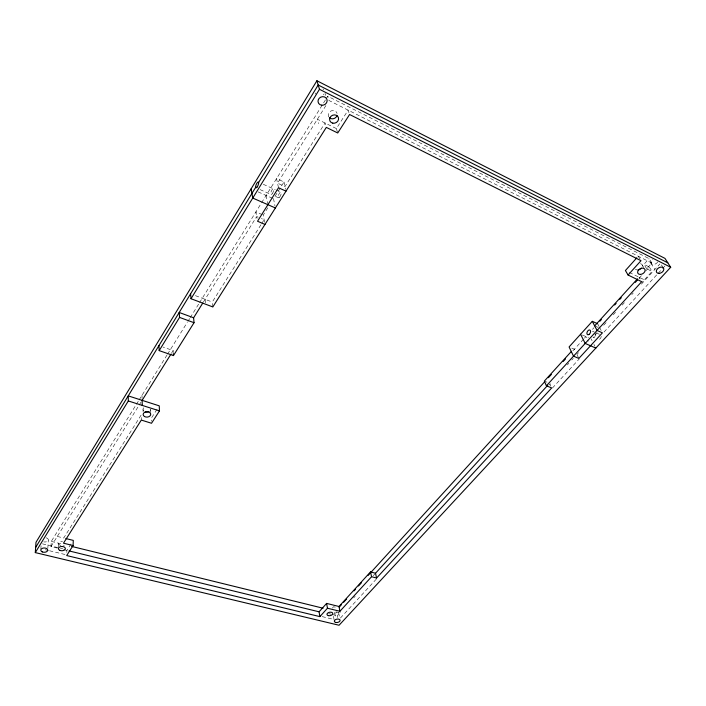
<?xml version="1.0" encoding="UTF-8"?>
<svg xmlns="http://www.w3.org/2000/svg" width="706" height="706" viewBox="0 0 706 706"><rect width="100%" height="100%" fill="white"/><g stroke="black" fill="none" stroke-linecap="round" stroke-linejoin="round"><path stroke-width="0.53" stroke-dasharray="3.53 2.65" d="M66.814 552.454L66.893 550.398L71.544 543.126M58.519 547.353L58.722 543.232M57.354 548.077L51 546.523L51.273 541.405L138.491 400.946M47.831 548.244L48.308 540.011M40.869 548.941L41.063 545.844M139.073 400.011L166.978 355.092M167.551 354.156L187.311 322.333M187.893 321.398L189.64 318.591M190.223 317.656L198.942 303.615M199.516 302.68L261.008 203.663M261.573 202.746L322.465 104.682M323.569 102.917L325.642 99.581M326.154 98.743L327.708 96.245L649.105 258.652L651.867 263.073L646.696 268.757L652.079 271.439L642.16 282.259M51 546.523L138.641 405.932M139.223 405.006L140.962 402.208M171.426 353.353L173.146 350.582L162.998 347.043M203.381 302.089L256.71 216.548L260.417 218.136M325.907 105.547L277.52 183.163L285.012 186.534L325.016 122.985L326.313 127.398M267.821 207.793L263.259 215.074L264.979 224.429M278.491 187.77L276.567 178.609L284.015 181.98L273.522 198.704L274.969 205.905M212.824 306.942L212.285 302.044L261.202 224.349M261.785 223.423L264.115 219.725L261.335 218.533M156.988 409.374L151.349 418.199L151.463 421.244M337.459 132.101L336.374 128.563L348.137 110.145L349.293 113.64M332.376 608.078L333.585 606.745L337.494 607.716M646.696 268.757L643.96 264.318L649.105 258.652M572.884 350.847L583.73 338.951M584.444 338.165L585.883 336.585L588.204 341.175M592.484 329.349L594.002 327.681M639.001 278.332L641.948 275.093M645.637 271.042L649.326 267L643.96 264.318M373.297 575.664L375.513 573.254M337.662 617.626L337.309 615.729L340.283 612.481M353.688 597.876L355.18 596.252M548.721 385.185L550.212 383.561M567.333 364.887L568.824 363.263M571.798 360.016L573.29 358.392M577.014 354.333L578.505 352.709M594.849 334.882L597.064 332.464M603.709 325.219L606.657 322.007M613.302 314.752L615.517 312.343M622.162 305.098L624.378 302.68M631.764 294.631L633.238 293.016M641.357 284.165L659.819 264.035M340.424 618.041L376.254 579.167M552.427 388.018L579.299 358.86M603.992 332.067L657.436 274.087M658.177 273.284L661.893 269.26M662.634 268.448L664.858 266.038M45.272 549.736L48.485 550.512M49.552 550.768L65.587 554.642M322.148 616.603L333.912 619.436M63.716 549.621L66.893 550.398M42.413 543.841L62.71 548.791M328.758 613.646L330.902 614.167M331.97 614.432L337.309 615.729M51.273 541.405L63.046 544.3M339.357 612.702L334.45 611.502L335.324 616.294M57.292 536.428L63.716 538.025L141.174 415.004L141.306 420.07M195.43 295.655L212.285 302.044M544.335 381.116L546.973 382.184M262.341 214.677L255.89 211.897L257.037 218.428M571.728 348.076L574.366 349.214L575.258 351.05M260.037 189.587L271.122 194.494M275.79 196.559L278.588 197.804M594.823 337.883L593.058 337.097A2.586 1.606 -63 0 0 593.49 337.141M258.122 191.908L272.595 198.298M582.353 335.023L588.522 337.742M263.276 184.301L275.216 189.623M276.143 190.038L280.811 192.12M592.431 331.185L594.205 331.979M596.852 333.161L599.5 334.344M595.555 326.26L598.229 327.46M336.374 128.563L317.373 119.235L318.627 123.638M629.302 272.428L644.384 279.832M651.867 263.073L329.031 100.526L327.708 96.245M661.434 264.918L663.128 267.583M650.897 263.135L654.789 269.374M649.326 267L652.079 271.439M638.259 256.216L641.004 260.69M642.222 265.015L643.872 267.706M639.009 277.193L640.086 278.994M597.62 323.719L599.059 326.454M599.535 327.372L601.459 331.026M591.16 338.906L592.087 340.733M593.958 344.396L594.893 346.24M577.049 354.73L578.858 358.436M550.027 384.188L550.856 386.058M325.131 93.501L325.722 95.407M284.015 181.98L285.612 189.296M266.118 195.43L267.698 203.663M338.633 612.64L339.621 617.935M333.444 616.241L334.212 620.486M205.102 299.326L205.605 304.215M173.146 350.582L173.27 352.585M150.519 409.048L150.669 413.098M143.036 409.656L143.097 411.677M141.985 395.334L142.074 398.343M336.806 612.605A2.895 1.694 -10.9 0 1 334.635 613.011M46.022 537.795A3.433 2.162 0.3 0 1 48.123 540.558A3.433 2.162 0.3 0 1 43.746 541.864M64.255 545.147A3.433 2.153 -0.4 0 1 63.487 545.438M60.866 545.473A3.433 2.153 -0.4 0 1 58.801 542.949A3.433 2.153 -0.4 0 1 62.534 541.317M150.475 409.754A3.759 2.709 -1.7 0 1 150.184 410.433M143.715 410.963A3.759 2.709 -1.7 0 1 143.883 407.653M595.89 333.409A2.586 1.606 -63 0 1 593.958 337.027M328.811 116.958A4.545 4.086 -24 0 1 331.149 110.921A4.545 4.086 -24 0 1 337.097 113.41M324.089 93.898A4.58 4.201 -24.9 0 1 323.445 94.869M315.758 94.057A4.58 4.201 -24.9 0 1 315.503 92.989M322.924 88.903A4.58 4.201 -24.9 0 1 323.719 89.68M657.718 261.935A4.007 2.762 -30.9 0 1 651.885 264.185A4.007 2.762 -30.9 0 1 652.547 259.323M601.221 336.338A2.577 1.606 -62.9 0 1 599.262 339.374M640.421 263.7A4.015 2.789 -30.3 0 1 642.275 266.55M636.856 269.886A4.015 2.789 -30.3 0 1 635.453 269.189M279.655 197.124A3.053 1.041 -67.4 0 0 281.041 192.279A3.053 1.041 -67.4 0 0 278.42 195.491A3.053 1.041 -67.4 0 0 279.655 197.124M272.172 193.806A3.062 1.024 -67.5 0 0 273.575 188.943A3.062 1.024 -67.5 0 0 270.963 192.182A3.062 1.024 -67.5 0 0 272.172 193.806"/><path stroke-width="1.06" d="M327.469 608.219L339.913 611.281L371.577 576.705L376.58 578.046L375.513 573.254L370.526 571.904L339.012 606.489L326.613 603.409L327.469 608.219L319.889 616.62L66.691 555.543L73.097 545.553L73.283 540.399L65.843 538.554M35.3 552.595L35.997 542.279L316.906 80.749L664.981 258.396L670.7 267.274L339.065 625.251L35.3 552.595L128.315 400.955L128.236 395.881L159.247 405.844L159.477 410.892L151.534 423.265L141.306 420.07L63.487 543.179L73.097 545.553M35.653 547.415L255.669 187.311M258.59 182.536L318.185 84.994L667.823 262.817M159.185 350.617L179.553 317.409L179.2 312.476L193.603 317.779L194.035 322.704L173.464 355.577L159.185 350.617L158.947 345.622M376.58 578.046L551.695 387.929L546.391 385.794L641.71 281.694L628.075 275.022L641.004 260.69L349.585 114.504L337.733 132.984L326.313 127.398L212.824 306.942L191.017 298.717L319.474 89.291L316.906 80.749M170.852 354.271L142.127 400.346L142.277 405.403M193.603 317.779L202.807 303.015M319.889 616.62L319.077 611.811L326.613 603.409M636.83 257.805L625.419 270.522L628.075 275.022M592.299 321.318L569.08 346.937L573.528 356.159L578.858 358.436L602.421 332.853L597.064 330.452L592.299 321.318L597.62 323.719M571.295 351.526L544.335 381.116L546.391 385.794M594.673 325.863L637.527 278.817M339.207 607.142L341.439 604.707M343.663 602.262L346.628 599.006M354.05 590.869L355.533 589.245M358.498 585.989L361.463 582.732M368.144 575.408L544.697 381.761M548.403 377.692L551.368 374.436M563.238 361.419L565.471 358.983M599.906 321.212L601.38 319.589M614.652 305.027L616.135 303.412M619.815 299.362L621.298 297.747M635.312 282.374L637.527 279.947M375.513 573.254L547.379 385.688M69.038 550.918L319.077 611.811M71.606 546.4L323.083 608.219M128.315 400.955L159.477 410.892M179.553 317.409L194.035 322.704M264.979 224.429L257.54 221.243L278.491 187.77L286.018 191.141M275.384 207.961L252.757 198.068L251.133 188.82M595.838 348.084L585.186 343.425L580.579 334.238M319.474 89.291L670.7 267.274M370.526 571.904L371.577 576.705M339.012 606.489L339.913 611.281M190.594 293.82L191.017 298.717M173.332 353.582L173.464 355.577M148.948 411.527A3.759 2.709 -1.7 0 1 145.215 411.827M337.027 115.563A4.545 4.086 -24 0 1 329.499 117.787M641.348 268.148A4.015 2.789 -30.3 0 1 637.774 269.93M328.369 615.623A2.948 1.721 -10.7 0 0 332.808 613.638A2.948 1.721 -10.7 0 0 328.511 612.587A2.948 1.721 -10.7 0 0 328.369 615.623M59.833 550.353A3.451 2.153 -0.5 0 0 65.323 548.853A3.451 2.153 -0.5 0 0 60.539 546.647A3.451 2.153 -0.5 0 0 59.833 550.353M144.527 416.531A3.777 2.709 -1.8 0 0 150.66 414.819A3.777 2.709 -1.8 0 0 145.639 411.88A3.777 2.709 -1.8 0 0 144.527 416.531M42.298 551.907A3.468 2.162 0.1 0 0 47.717 550.301A3.468 2.162 0.1 0 0 42.757 548.183A3.468 2.162 0.1 0 0 42.298 551.907M335.685 622.436A2.921 1.694 -10.9 0 0 340.089 620.486A2.921 1.694 -10.9 0 0 335.844 619.453A2.921 1.694 -10.9 0 0 335.685 622.436M589.113 334.379A2.595 1.597 -63.1 0 0 590.128 330.196A2.595 1.597 -63.1 0 0 587.004 332.517A2.595 1.597 -63.1 0 0 589.113 334.379M332.791 123.153A4.571 4.104 -23.7 0 0 338.474 117.787A4.571 4.104 -23.7 0 0 331.008 116.261A4.571 4.104 -23.7 0 0 332.791 123.153M640.474 274.422A4.033 2.798 -30.1 0 0 644.975 269.498A4.033 2.798 -30.1 0 0 638.639 269.921A4.033 2.798 -30.1 0 0 640.474 274.422M257.037 187.099A3.089 0.988 -67.6 0 0 258.458 182.201A3.089 0.988 -67.6 0 0 255.881 185.484A3.089 0.988 -67.6 0 0 257.037 187.099M659.139 273.39A4.042 2.771 -30.6 0 0 663.693 268.474A4.042 2.771 -30.6 0 0 657.383 268.889A4.042 2.771 -30.6 0 0 659.139 273.39M321.751 105.22A4.642 4.227 -24.2 0 0 326.887 99.228A4.642 4.227 -24.2 0 0 319.103 98.399A4.642 4.227 -24.2 0 0 321.751 105.22"/></g></svg>
